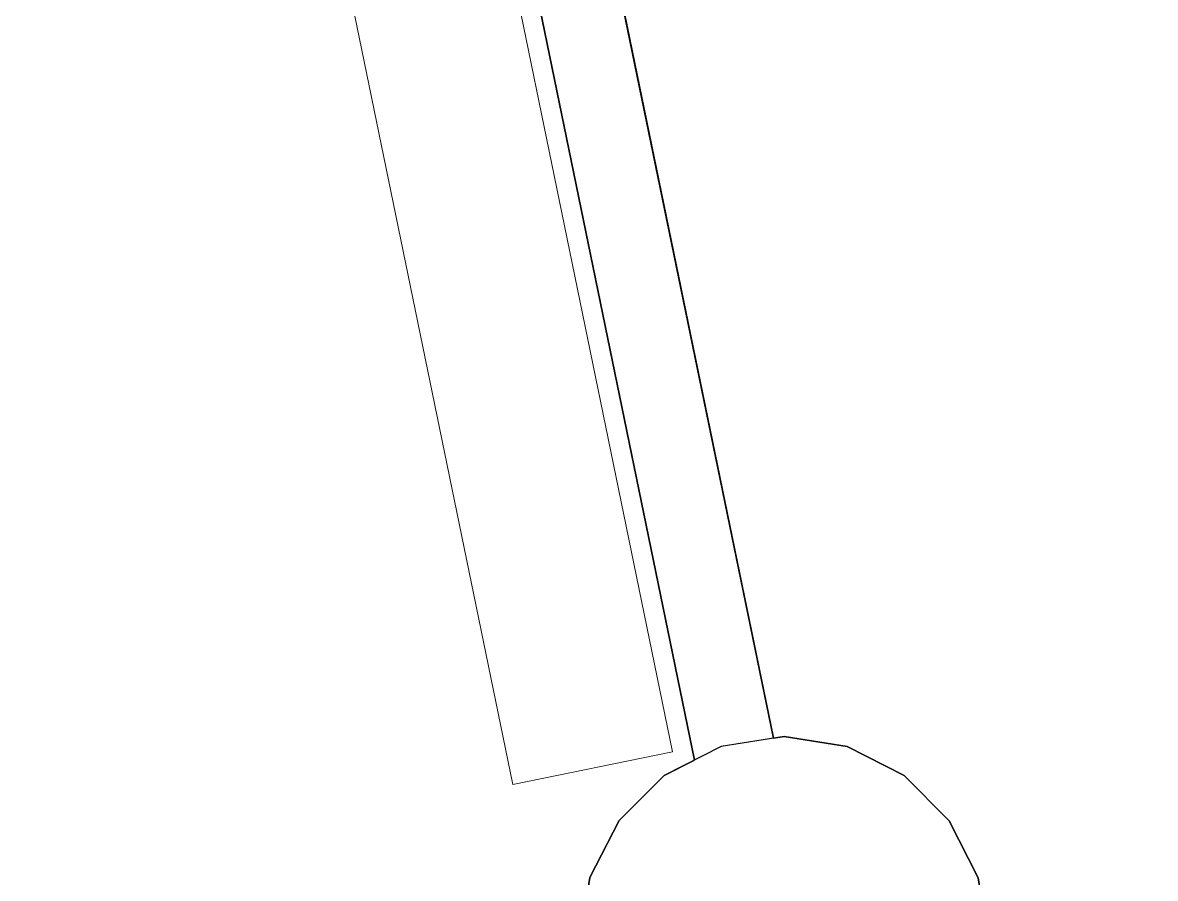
# Model space of a CAD drawing. Header units: millimetres. Extents: x 62878 to 70819, y -67946 to -61850.
# Drawn here: x 64384.3 to 64661.7, y -62499.6 to -62290 of the extents above; entities that cross this region are included whole.
import ezdxf

# ---------------------------------------------------------------- set-up
doc = ezdxf.new("R2010")
doc.units = ezdxf.units.MM
doc.layers.add('alan hesabı1', color=7, linetype='Continuous', plot=False)
for name, color, linetype, lineweight in [('BAP', 41, 'Continuous', 30), ('DOGRAMA', 171, 'Continuous', 0), ('DUVAR-GAZBETON', 84, 'Continuous', 35), ('TEFRİŞ-yeni', 53, 'Continuous', 9)]:
    doc.layers.add(name, color=color, linetype=linetype, lineweight=lineweight)

msp = doc.modelspace()

# ---------------------------------------------------------------- linework, layer by layer
msp.add_lwpolyline([(68896.02, -63031.44), (69030.26, -63071.18), (69185.28, -62547.65), (68893, -62461.11, 1.044368), (68063.2, -62298.73, 0.204375), (63106.96, -62494.78, 0.353953), (62932.94, -62997.83), (63753.18, -65779.6), (64154.95, -67142.15), (65336.72, -66792.62), (65336.7, -66829.11), (65270.54, -66829.07, 0.626789), (65270.2, -67369.07), (65531.84, -67369.23, 0.926242), (66130.09, -67369.61), (66391.73, -67369.77, 0.626743), (66392.07, -66829.77), (66326.15, -66829.73), (66326.17, -66793.24), (67506.16, -67144.13), (68467.02, -63899.09), (68625.2, -63946.04), (68896.02, -63031.42)], format="xyb")
at = {"layer": 'alan hesabı1', "linetype": 'ByBlock'}
for points in [[(65311.39, -61892.53), (64527.56, -62007.98), (64545.18, -62127.62), (64500.65, -62136.74), (64568.16, -62465.31), (64570.82, -62464.89), (64586.27, -62467.35), (64600.2, -62474.46), (64611.26, -62485.53), (64618.35, -62499.47), (64620.79, -62514.93), (64618.33, -62530.38), (64611.22, -62544.31), (64600.15, -62555.36), (64587.94, -62561.57), (64661.74, -62920.71)], [(63834.49, -63141.61), (64642.2, -62924.95), (64568.12, -62564.48), (64555.31, -62562.44), (64541.37, -62555.33), (64530.32, -62544.26), (64523.22, -62530.32), (64520.79, -62514.86), (64523.24, -62499.41), (64530.35, -62485.48), (64541.42, -62474.43), (64548.84, -62470.65), (64480.8, -62139.51), (64480.8, -62139.51), (64442.69, -62147.32), (64409.08, -62034.84), (63646.15, -62262.75)]]:
    msp.add_lwpolyline(points, dxfattribs=at)
at = {"layer": 'BAP'}
msp.add_lwpolyline([(64618.33, -62530.38), (64620.79, -62514.93), (64618.35, -62499.47), (64611.26, -62485.53), (64600.2, -62474.46), (64586.27, -62467.35), (64570.82, -62464.89), (64555.37, -62467.33), (64541.42, -62474.43), (64530.35, -62485.48), (64523.24, -62499.41), (64520.79, -62514.86), (64523.22, -62530.32), (64530.32, -62544.26), (64541.37, -62555.33), (64555.31, -62562.44), (64570.76, -62564.89), (64586.21, -62562.46), (64600.15, -62555.36), (64611.22, -62544.31)], close=True, dxfattribs=at)
at = {"layer": 'DOGRAMA', "lineweight": -2}
msp.add_lwpolyline([(68355.73, -61957.86, 0.273736), (68066.91, -62277.72, 0.209295), (68023.71, -62283.85, 0.198368), (63201.05, -62451.11)], format="xyb", dxfattribs=at)
at = {"layer": 'DUVAR-GAZBETON', "ltscale": 100}
for p, q in [((64568.16, -62465.31), (64499.39, -62130.62)), ((64548.84, -62470.65), (64479.54, -62133.39))]:
    msp.add_line(p, q, dxfattribs=at)
at = {"layer": 'TEFRİŞ-yeni'}
msp.add_lwpolyline([(64543.49, -62468.61), (64504.31, -62476.66), (64436.88, -62148.52), (64476.06, -62140.46), (64543.49, -62468.61)], dxfattribs=at)

doc.saveas('drawing.dxf')
